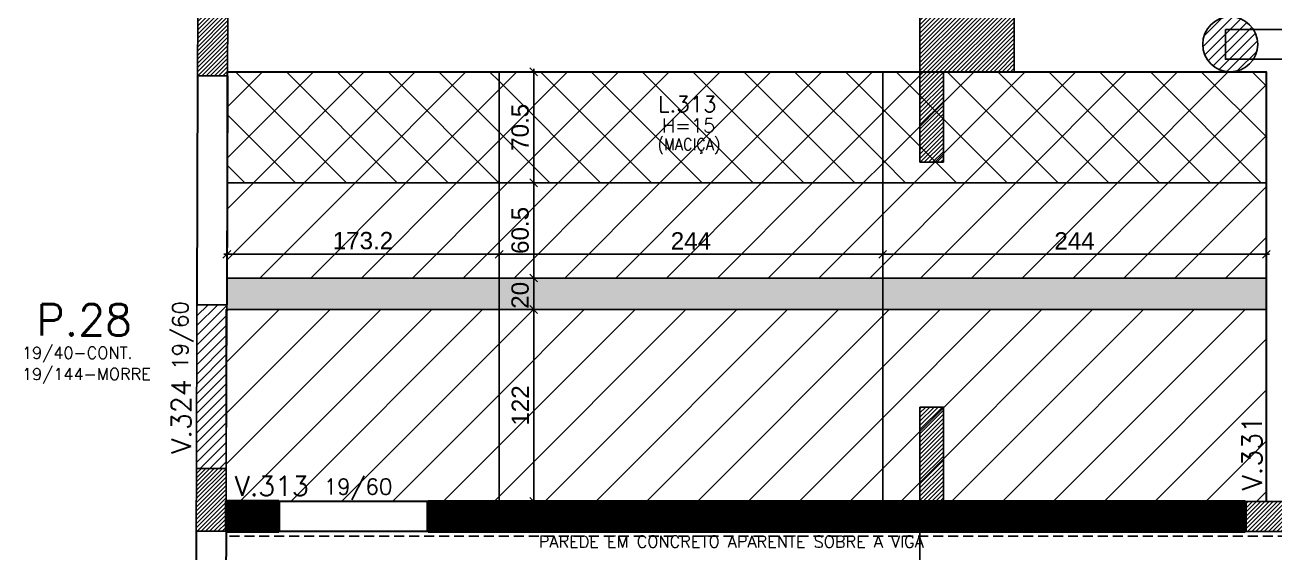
# Model space of a CAD drawing. Extents: x 534 to 8035, y 2354 to 7562.
# Drawn here: x 2622 to 3417, y 5280 to 5615 of the extents above; entities that cross this region are included whole.
import ezdxf

# ---------------------------------------------------------------- set-up
doc = ezdxf.new("R2010")
doc.units = 0
doc.linetypes.add('HIDDEN', pattern=[9.525, 6.35, -3.175])
doc.layers.get('0').update_dxf_attribs({"color": 9, "linetype": 'CONTINUOUS'})
doc.layers.get('DEFPOINTS').update_dxf_attribs({"linetype": 'CONTINUOUS'})
for name, color, linetype in [('___HIDRAULICA', 30, 'CONTINUOUS'), ('CORTE-FORMA', 1, 'CONTINUOUS'), ('ESTRUTURA METALICA', 80, 'HIDDEN'), ('FO-HACHURA_PILAR-CONT', 252, 'CONTINUOUS'), ('FO-HACHURA_PILAR-MORRE', 252, 'CONTINUOUS'), ('FO-TEXTO-LAJES', 152, 'CONTINUOUS'), ('FO-TEXTO-VIGAS', 3, 'CONTINUOUS'), ('P-C', 1, 'CONTINUOUS'), ('P-M', 7, 'CONTINUOUS'), ('P-N', 5, 'CONTINUOUS'), ('Painéis', 200, 'CONTINUOUS'), ('PAREDE', 191, 'CONTINUOUS'), ('Reaproveitamento', 251, 'CONTINUOUS'), ('TIRAS REESCORAMENTO', 252, 'CONTINUOUS')]:
    doc.layers.add(name, color=color, linetype=linetype)
doc.layers.add('FO-Textos dos pilares', color=3, linetype='CONTINUOUS', lineweight=20)
doc.layers.add('FO-Vigas', color=2, linetype='CONTINUOUS', lineweight=30)
doc.styles.add('ARIAL', font='arial.ttf')
doc.styles.add('ROMANS', font='romans.shx')
doc.dimstyles.new('COTA LAJE', dxfattribs={"dimtxt": 11, "dimasz": 5, "dimexe": 2, "dimexo": 3, "dimgap": 3, "dimtad": 3, "dimdec": 1, "dimzin": 12, "dimdsep": 46, "dimtxsty": 'ARIAL', "dimblk": 'OBLIQUE', "dimcen": 10, "dimdle": 2, "dimclrd": 5, "dimclre": 5, "dimclrt": 2, "dimadec": 0, "dimazin": 3, "dimtfac": 1, "dimtdec": 1, "dimtmove": 0, "dimatfit": 3, "dimldrblk": 'OBLIQUE', "dimfxl": 1, "dimlwd": -1, "dimlwe": -1, "dimarcsym": 1})
pattern_1 = [(45, (-8897.1667, 12460.0115), (-1.32582521, 1.32582521), [])]

# ---------------------------------------------------------------- blocks, each defined once
blk = doc.blocks.new('_Oblique')
at = {"color": 0, "linetype": 'ByBlock', "lineweight": -2}
blk.add_line((-0.5, -0.5), (0.5, 0.5), dxfattribs=at)
blk = doc.blocks.new('*D513')
at = {"layer": 'DEFPOINTS', "color": 0, "linetype": 'Continuous', "transparency": 16777216}
for p in [(2923.18, 5434.33), (2945.19, 5434.33), (2923.18, 5312.33)]:
    blk.add_point(p, dxfattribs=at)
at = {"layer": 'Painéis', "color": 5, "linetype": 'Continuous', "transparency": 16777216}
for p, q in [((2926.18, 5434.33), (2947.19, 5434.33)), ((2945.19, 5310.33), (2945.19, 5436.33)), ((2926.18, 5312.33), (2947.19, 5312.33))]:
    blk.add_line(p, q, dxfattribs=at)
at = {"layer": 'Painéis', "color": 5, "linetype": 'Continuous', "transparency": 16777216, "xscale": 5, "yscale": 5, "zscale": 5}
for p, rotation in [((2945.19, 5434.33), 90), ((2945.19, 5312.33), 270)]:
    blk.add_blockref('_Oblique', p, dxfattribs=dict(at, rotation=rotation))
at = {"layer": 'Painéis', "color": 2, "linetype": 'Continuous', "transparency": 16777216, "insert": (2936.67, 5373.33), "char_height": 11, "attachment_point": 5, "rotation": 90, "style": 'ARIAL'}
blk.add_mtext('122', dxfattribs=at)
blk = doc.blocks.new('*D514')
at = {"layer": 'DEFPOINTS', "color": 0, "linetype": 'Continuous', "transparency": 16777216}
for p in [(2923.18, 5514.83), (2945.19, 5514.83), (2923.18, 5454.33)]:
    blk.add_point(p, dxfattribs=at)
at = {"layer": 'Painéis', "color": 5, "linetype": 'Continuous', "transparency": 16777216}
for p, q in [((2926.18, 5514.83), (2947.19, 5514.83)), ((2945.19, 5452.33), (2945.19, 5516.83)), ((2926.18, 5454.33), (2947.19, 5454.33))]:
    blk.add_line(p, q, dxfattribs=at)
at = {"layer": 'Painéis', "color": 5, "linetype": 'Continuous', "transparency": 16777216, "xscale": 5, "yscale": 5, "zscale": 5}
for p, rotation in [((2945.19, 5514.83), 90), ((2945.19, 5454.33), 270)]:
    blk.add_blockref('_Oblique', p, dxfattribs=dict(at, rotation=rotation))
at = {"layer": 'Painéis', "color": 2, "linetype": 'Continuous', "transparency": 16777216, "insert": (2936.58, 5484.58), "char_height": 11, "attachment_point": 5, "rotation": 90, "style": 'ARIAL'}
blk.add_mtext('60.5', dxfattribs=at)
blk = doc.blocks.new('*D515')
at = {"layer": 'DEFPOINTS', "color": 0, "linetype": 'Continuous', "transparency": 16777216}
for p in [(2923.18, 5585.36), (2945.19, 5585.36), (2923.18, 5514.83)]:
    blk.add_point(p, dxfattribs=at)
at = {"layer": 'Painéis', "color": 5, "linetype": 'Continuous', "transparency": 16777216}
for p, q in [((2926.18, 5585.36), (2947.19, 5585.36)), ((2945.19, 5512.83), (2945.19, 5587.36)), ((2926.18, 5514.83), (2947.19, 5514.83))]:
    blk.add_line(p, q, dxfattribs=at)
at = {"layer": 'Painéis', "color": 5, "linetype": 'Continuous', "transparency": 16777216, "xscale": 5, "yscale": 5, "zscale": 5}
for p, rotation in [((2945.19, 5585.36), 90), ((2945.19, 5514.83), 270)]:
    blk.add_blockref('_Oblique', p, dxfattribs=dict(at, rotation=rotation))
at = {"layer": 'Painéis', "color": 2, "linetype": 'Continuous', "transparency": 16777216, "insert": (2936.58, 5550.09), "char_height": 11, "attachment_point": 5, "rotation": 90, "style": 'ARIAL'}
blk.add_mtext('70.5', dxfattribs=at)
blk = doc.blocks.new('*D516')
at = {"layer": 'DEFPOINTS', "color": 0, "linetype": 'Continuous', "transparency": 16777216}
for p in [(2923.18, 5454.33), (2945.19, 5454.33), (2923.18, 5434.33)]:
    blk.add_point(p, dxfattribs=at)
at = {"layer": 'Painéis', "color": 5, "linetype": 'Continuous', "transparency": 16777216}
for p, q in [((2926.18, 5454.33), (2947.19, 5454.33)), ((2945.19, 5432.33), (2945.19, 5456.33)), ((2926.18, 5434.33), (2947.19, 5434.33))]:
    blk.add_line(p, q, dxfattribs=at)
at = {"layer": 'Painéis', "color": 5, "linetype": 'Continuous', "transparency": 16777216, "xscale": 5, "yscale": 5, "zscale": 5}
for p, rotation in [((2945.19, 5454.33), 90), ((2945.19, 5434.33), 270)]:
    blk.add_blockref('_Oblique', p, dxfattribs=dict(at, rotation=rotation))
at = {"layer": 'Painéis', "color": 2, "linetype": 'Continuous', "transparency": 16777216, "insert": (2936.58, 5443.33), "char_height": 11, "attachment_point": 5, "rotation": 90, "style": 'ARIAL'}
blk.add_mtext('20', dxfattribs=at)
blk = doc.blocks.new('*D517')
at = {"layer": 'DEFPOINTS', "color": 0, "linetype": 'Continuous', "transparency": 16777216}
for p in [(2923.18, 5469.41), (2750.03, 5454.33), (2923.18, 5454.33)]:
    blk.add_point(p, dxfattribs=at)
at = {"layer": 'Painéis', "color": 5, "linetype": 'Continuous', "transparency": 16777216}
for p, q in [((2750.03, 5457.33), (2750.03, 5471.41)), ((2923.18, 5457.33), (2923.18, 5471.41)), ((2748.03, 5469.41), (2925.18, 5469.41))]:
    blk.add_line(p, q, dxfattribs=at)
at = {"layer": 'Painéis', "color": 5, "linetype": 'Continuous', "transparency": 16777216, "xscale": 5, "yscale": 5, "zscale": 5, "rotation": 180}
blk.add_blockref('_Oblique', (2750.03, 5469.41), dxfattribs=at)
at = {"layer": 'Painéis', "color": 5, "linetype": 'Continuous', "transparency": 16777216, "xscale": 5, "yscale": 5, "zscale": 5}
blk.add_blockref('_Oblique', (2923.18, 5469.41), dxfattribs=at)
at = {"layer": 'Painéis', "color": 2, "linetype": 'Continuous', "transparency": 16777216, "insert": (2836.6, 5478.03), "char_height": 11, "attachment_point": 5, "style": 'ARIAL'}
blk.add_mtext('173.2', dxfattribs=at)
blk = doc.blocks.new('*D518')
at = {"layer": 'DEFPOINTS', "color": 0, "linetype": 'Continuous', "transparency": 16777216}
for p in [(3167.18, 5469.41), (2923.18, 5454.33), (3167.18, 5454.33)]:
    blk.add_point(p, dxfattribs=at)
at = {"layer": 'Painéis', "color": 5, "linetype": 'Continuous', "transparency": 16777216}
for p, q in [((2923.18, 5457.33), (2923.18, 5471.41)), ((3167.18, 5457.33), (3167.18, 5471.41)), ((2921.18, 5469.41), (3169.18, 5469.41))]:
    blk.add_line(p, q, dxfattribs=at)
at = {"layer": 'Painéis', "color": 5, "linetype": 'Continuous', "transparency": 16777216, "xscale": 5, "yscale": 5, "zscale": 5, "rotation": 180}
blk.add_blockref('_Oblique', (2923.18, 5469.41), dxfattribs=at)
at = {"layer": 'Painéis', "color": 5, "linetype": 'Continuous', "transparency": 16777216, "xscale": 5, "yscale": 5, "zscale": 5}
blk.add_blockref('_Oblique', (3167.18, 5469.41), dxfattribs=at)
at = {"layer": 'Painéis', "color": 2, "linetype": 'Continuous', "transparency": 16777216, "insert": (3045.18, 5477.93), "char_height": 11, "attachment_point": 5, "style": 'ARIAL'}
blk.add_mtext('244', dxfattribs=at)
blk = doc.blocks.new('*D519')
at = {"layer": 'DEFPOINTS', "color": 0, "linetype": 'Continuous', "transparency": 16777216}
for p in [(3411.18, 5469.41), (3167.18, 5454.33), (3411.18, 5454.33)]:
    blk.add_point(p, dxfattribs=at)
at = {"layer": 'Painéis', "color": 5, "linetype": 'Continuous', "transparency": 16777216}
for p, q in [((3167.18, 5457.33), (3167.18, 5471.41)), ((3411.18, 5457.33), (3411.18, 5471.41)), ((3165.18, 5469.41), (3413.18, 5469.41))]:
    blk.add_line(p, q, dxfattribs=at)
at = {"layer": 'Painéis', "color": 5, "linetype": 'Continuous', "transparency": 16777216, "xscale": 5, "yscale": 5, "zscale": 5, "rotation": 180}
blk.add_blockref('_Oblique', (3167.18, 5469.41), dxfattribs=at)
at = {"layer": 'Painéis', "color": 5, "linetype": 'Continuous', "transparency": 16777216, "xscale": 5, "yscale": 5, "zscale": 5}
blk.add_blockref('_Oblique', (3411.18, 5469.41), dxfattribs=at)
at = {"layer": 'Painéis', "color": 2, "linetype": 'Continuous', "transparency": 16777216, "insert": (3289.18, 5477.93), "char_height": 11, "attachment_point": 5, "style": 'ARIAL'}
blk.add_mtext('244', dxfattribs=at)

msp = doc.modelspace()

# ---------------------------------------------------------------- hatches: boundary and pattern name
at = {"layer": 'CORTE-FORMA'}
h = msp.add_hatch(dxfattribs=at)
h.set_pattern_fill('ANSI31', color=70, scale=15)
h.set_pattern_definition(pattern_1)
h.paths.add_polyline_path([(3205.84, 5620.36), (3250.84, 5620.36), (3250.84, 5585.36), (3205.84, 5585.36), (3205.84, 5527.86), (3190.84, 5527.86), (3190.84, 5677.86), (3205.84, 5677.86)])
h = msp.add_hatch(dxfattribs=at)
h.set_pattern_fill('ANSI31', color=70, scale=15)
h.set_pattern_definition(pattern_1)
h.paths.add_polyline_path([(3250.84, 5312.33), (3205.84, 5312.33), (3205.84, 5372.33), (3190.84, 5372.33), (3190.84, 5293.33), (3250.84, 5293.33)])
at = {"layer": 'FO-HACHURA_PILAR-CONT'}
h = msp.add_hatch(dxfattribs=at)
h.set_pattern_fill('ANSI31', color=256, scale=15)
h.set_pattern_definition(pattern_1)
h.paths.add_polyline_path([(2750.54, 5622.86), (2750.42, 5582.86), (2731.42, 5582.86), (2731.54, 5622.86)])
h = msp.add_hatch(dxfattribs=at)
h.set_pattern_fill('ANSI31', color=256, scale=15)
h.set_pattern_definition(pattern_1)
h.paths.add_polyline_path([(2749.66, 5333.36), (2749.54, 5293.36), (2730.54, 5293.36), (2730.66, 5333.36)])
h = msp.add_hatch(dxfattribs=at)
h.set_pattern_fill('ANSI31', color=256, scale=15)
h.set_pattern_definition(pattern_1)
h.paths.add_polyline_path([(3397.68, 5293.33), (3397.68, 5312.33), (3437.68, 5312.33), (3437.68, 5293.33)])
at = {"layer": 'FO-HACHURA_PILAR-MORRE'}
h = msp.add_hatch(dxfattribs=at)
h.set_pattern_fill('ANSI31', color=256, scale=35)
h.set_pattern_definition([(45, (-9123.887, 12460.0115), (-3.0935922, 3.0935922), [])])
edge = h.paths.add_edge_path()
edge.add_arc((3388.18, 5602.86), 17.5, 0, 360)
h = msp.add_hatch(dxfattribs=at)
h.set_pattern_fill('ANSI31', color=256, scale=35)
h.set_pattern_definition([(45, (-9116.387, 12460.0115), (-3.0935922, 3.0935922), [])])
h.paths.add_polyline_path([(2730.66, 5333.36), (2749.66, 5333.36), (2749.98, 5437.36), (2730.98, 5437.36)])
at = {"layer": 'PAREDE', "linetype": 'Continuous', "lineweight": 50}
h = msp.add_hatch(dxfattribs=at)
h.set_pattern_fill('ANSI31', color=256, scale=15)
h.set_pattern_definition(pattern_1)
h.paths.add_polyline_path([(2783.04, 5312.33), (2749.6, 5312.33), (2749.54, 5293.33), (2783.04, 5293.33)])
h = msp.add_hatch(dxfattribs=at)
h.set_pattern_fill('ANSI31', color=256, scale=15)
h.set_pattern_definition(pattern_1)
h.paths.add_polyline_path([(3397.68, 5312.33), (3397.68, 5293.33), (2878.04, 5293.33), (2878.04, 5312.33)])
at = {"layer": 'Reaproveitamento', "linetype": 'ByBlock'}
h = msp.add_hatch(dxfattribs=at)
h.set_pattern_fill('ANSI37', color=256, scale=7.2)
h.paths.add_polyline_path([(2750.21, 5514.83), (2923.18, 5514.83), (2923.18, 5585.36), (2750.32, 5585.36)])
h = msp.add_hatch(dxfattribs=at)
h.set_pattern_fill('ANSI37', color=256, scale=7.2)
h.paths.add_polyline_path([(2923.18, 5514.83), (3167.18, 5514.83), (3167.18, 5585.36), (2923.18, 5585.36)])
h = msp.add_hatch(dxfattribs=at)
h.set_pattern_fill('ANSI37', color=256, scale=7.2)
h.paths.add_polyline_path([(3167.18, 5514.83), (3411.18, 5514.83), (3411.18, 5585.36), (3167.18, 5585.36)])
at = {"layer": 'Reaproveitamento', "linetype": 'Continuous'}
h = msp.add_hatch(dxfattribs=at)
h.set_pattern_fill('ANSI31', color=256, scale=7.2)
h.paths.add_polyline_path([(2750.03, 5454.33), (2923.18, 5454.33), (2923.18, 5514.83), (2750.21, 5514.83)])
h = msp.add_hatch(dxfattribs=at)
h.set_pattern_fill('ANSI31', color=256, scale=7.2)
h.paths.add_polyline_path([(2923.18, 5454.33), (3167.18, 5454.33), (3167.18, 5514.83), (2923.18, 5514.83)])
h = msp.add_hatch(dxfattribs=at)
h.set_pattern_fill('ANSI31', color=256, scale=7.2)
h.paths.add_polyline_path([(3167.18, 5454.33), (3411.18, 5454.33), (3411.18, 5514.83), (3167.18, 5514.83)])
h = msp.add_hatch(dxfattribs=at)
h.set_pattern_fill('ANSI31', color=256, scale=7.2)
h.paths.add_polyline_path([(2923.18, 5434.33), (2749.6, 5434.33), (2749.6, 5312.33), (2923.18, 5312.33)])
h = msp.add_hatch(dxfattribs=at)
h.set_pattern_fill('ANSI31', color=256, scale=7.2)
h.paths.add_polyline_path([(2923.18, 5312.33), (3167.18, 5312.33), (3167.18, 5434.33), (2923.18, 5434.33)])
h = msp.add_hatch(dxfattribs=at)
h.set_pattern_fill('ANSI31', color=256, scale=7.2)
h.paths.add_polyline_path([(3167.18, 5312.33), (3411.18, 5312.33), (3411.18, 5434.33), (3167.18, 5434.33)])
at = {"layer": 'TIRAS REESCORAMENTO', "linetype": 'Continuous'}
for points in [[(2923.18, 5454.33), (2749.97, 5454.33), (2749.97, 5434.33), (2923.18, 5434.33)], [(2923.18, 5434.33), (3167.18, 5434.33), (3167.18, 5454.33), (2923.18, 5454.33)], [(3167.18, 5434.33), (3411.18, 5434.33), (3411.18, 5454.33), (3167.18, 5454.33)]]:
    msp.add_hatch(color=256, dxfattribs=at).paths.add_polyline_path(points)

# ---------------------------------------------------------------- linework, layer by layer
at = {"layer": '___HIDRAULICA'}
msp.add_line((3411.18, 5446.36), (3411.18, 5466.36), dxfattribs=at)
at = {"layer": 'CORTE-FORMA'}
for p, q in [((3190.84, 5527.86), (3190.84, 5677.86)), ((3250.84, 5585.36), (3250.84, 5620.36)), ((3205.84, 5527.86), (3205.84, 5585.36)), ((3250.84, 5585.36), (3205.84, 5585.36)), ((3190.84, 5293.33), (3190.84, 5372.33)), ((3205.84, 5312.33), (3205.84, 5372.33)), ((3250.84, 5312.33), (3205.84, 5312.33)), ((3250.84, 5293.33), (3250.84, 5312.33)), ((3250.84, 5293.33), (3190.84, 5293.33))]:
    msp.add_line(p, q, dxfattribs=at)
at = {"layer": 'CORTE-FORMA', "color": 70}
for p, q in [((3190.84, 5527.86), (3205.84, 5527.86)), ((3205.84, 5372.33), (3190.84, 5372.33))]:
    msp.add_line(p, q, dxfattribs=at)
at = {"layer": 'CORTE-FORMA', "color": 8}
msp.add_line((3190.84, 5293.33), (3190.84, 5094.35), dxfattribs=at)
at = {"layer": 'ESTRUTURA METALICA', "linetype": 'HIDDEN'}
msp.add_line((4739.18, 5290.36), (2749.53, 5290.36), dxfattribs=at)
at = {"layer": 'FO-Vigas'}
for p, q in [((2731.42, 5582.86), (2730.98, 5437.36)), ((2750.42, 5582.86), (2749.98, 5437.36)), ((2750.43, 5585.36), (3388.18, 5585.36)), ((3388.18, 5585.36), (3411.18, 5585.36)), ((3411.18, 5312.33), (3411.18, 5585.36)), ((3397.68, 5312.33), (2749.6, 5312.33)), ((2730.54, 5293.36), (2729.61, 4986.36)), ((2749.54, 5293.36), (2748.61, 4986.36)), ((3397.68, 5293.33), (2749.54, 5293.33))]:
    msp.add_line(p, q, dxfattribs=at)
at = {"layer": 'P-C'}
for p, q in [((2731.54, 5622.86), (2731.42, 5582.86)), ((2750.54, 5622.86), (2750.42, 5582.86)), ((2731.42, 5582.86), (2750.42, 5582.86)), ((2730.66, 5333.36), (2730.54, 5293.36)), ((2730.66, 5333.36), (2749.66, 5333.36)), ((2749.66, 5333.36), (2749.54, 5293.36)), ((2730.54, 5293.36), (2749.54, 5293.36))]:
    msp.add_line(p, q, dxfattribs=at)
msp.add_lwpolyline([(3397.68, 5293.33), (3397.68, 5312.33), (3437.68, 5312.33), (3437.68, 5293.33)], close=True, dxfattribs=at)
at = {"layer": 'P-M'}
for p, q in [((2730.98, 5437.36), (2730.66, 5333.36)), ((2730.98, 5437.36), (2749.98, 5437.36)), ((2749.98, 5437.36), (2749.66, 5333.36))]:
    msp.add_line(p, q, dxfattribs=at)
msp.add_circle((3388.18, 5602.86), 17.5, dxfattribs=at)
at = {"layer": 'P-N'}
msp.add_line((2749.76, 5387.36), (2749.82, 5387.36), dxfattribs=at)
msp.add_lwpolyline([(3385.18, 5612.36), (3385.18, 5602.86), (3385.18, 5593.36), (3405.18, 5593.36), (3425.18, 5593.36), (3425.18, 5602.86), (3425.18, 5612.36), (3405.18, 5612.36), (3385.18, 5612.36)], close=True, dxfattribs=at)
at = {"layer": 'Painéis', "linetype": 'Continuous'}
for points in [[(2750.21, 5514.83), (2923.18, 5514.83), (2923.18, 5585.36), (2750.32, 5585.36)], [(2923.18, 5514.83), (3167.18, 5514.83), (3167.18, 5585.36), (2923.18, 5585.36)], [(3167.18, 5514.83), (3411.18, 5514.83), (3411.18, 5585.36), (3167.18, 5585.36)], [(2750.03, 5454.33), (2923.18, 5454.33), (2923.18, 5514.83), (2750.21, 5514.83)], [(2923.18, 5454.33), (3167.18, 5454.33), (3167.18, 5514.83), (2923.18, 5514.83)], [(3167.18, 5454.33), (3411.18, 5454.33), (3411.18, 5514.83), (3167.18, 5514.83)], [(2923.18, 5454.33), (2749.97, 5454.33), (2749.97, 5434.33), (2923.18, 5434.33)], [(2923.18, 5434.33), (3167.18, 5434.33), (3167.18, 5454.33), (2923.18, 5454.33)], [(3167.18, 5434.33), (3411.18, 5434.33), (3411.18, 5454.33), (3167.18, 5454.33)], [(2923.18, 5434.33), (2749.6, 5434.33), (2749.6, 5312.33), (2923.18, 5312.33)], [(2923.18, 5312.33), (3167.18, 5312.33), (3167.18, 5434.33), (2923.18, 5434.33)], [(3167.18, 5312.33), (3411.18, 5312.33), (3411.18, 5434.33), (3167.18, 5434.33)]]:
    msp.add_lwpolyline(points, close=True, dxfattribs=at)
at = {"layer": 'PAREDE', "color": 50, "linetype": 'Continuous', "lineweight": 50}
for p, q in [((2749.6, 5312.33), (2749.54, 5293.33)), ((2783.04, 5312.33), (2749.6, 5312.33)), ((2783.04, 5293.33), (2783.04, 5312.33)), ((2878.04, 5293.33), (2878.04, 5312.33)), ((2878.04, 5312.33), (3397.68, 5312.33)), ((3397.68, 5312.33), (3397.68, 5293.33)), ((2783.04, 5293.33), (2749.54, 5293.33)), ((3397.68, 5293.33), (2878.04, 5293.33))]:
    msp.add_line(p, q, dxfattribs=at)

# ---------------------------------------------------------------- texts
at = {"layer": 'FO-TEXTO-LAJES', "style": 'ROMANS'}
msp.add_text('L.313', height=10, dxfattribs=at).set_placement((3024.27, 5559.82))
at = {"layer": 'FO-TEXTO-LAJES', "color": 3, "style": 'ROMANS'}
msp.add_text('H=15', height=9, dxfattribs=at).set_placement((3026.7, 5546.74))
at = {"layer": 'FO-TEXTO-LAJES', "color": 4, "style": 'ROMANS', "width": 0.9}
msp.add_text('(MACIÇA)', height=7.5, dxfattribs=at).set_placement((3023.95, 5535.52))
at = {"layer": 'FO-TEXTO-VIGAS', "style": 'ROMANS'}
msp.add_text('19/60', height=10, rotation=90, dxfattribs=at).set_placement((2725.38, 5395.96))
at = {"layer": 'FO-TEXTO-VIGAS', "color": 1, "style": 'ROMANS'}
for s, p in [('V.324', (2727.21, 5342.73)), ('V.331', (3408.33, 5319.45))]:
    msp.add_text(s, height=12.5, rotation=90, dxfattribs=at).set_placement(p)
msp.add_text('V.313', height=12.5, dxfattribs=at).set_placement((2755, 5315.89))
at = {"layer": 'FO-TEXTO-VIGAS', "style": 'ROMANS'}
for s, height, p in [('19/60', 10, (2811.61, 5316.71)), ('PAREDE EM CONCRETO APARENTE SOBRE A VIGA', 7.5, (2948.38, 5283.01))]:
    msp.add_text(s, height=height, dxfattribs=at).set_placement(p)
at = {"layer": 'FO-Textos dos pilares', "color": 1, "style": 'ROMANS'}
msp.add_text('P.28', height=20, dxfattribs=at).set_placement((2628.86, 5417.74))
at = {"layer": 'FO-Textos dos pilares', "color": 4, "style": 'ROMANS'}
for s, p in [('19/40-CONT.', (2619.71, 5403.05)), ('19/144-MORRE', (2619.71, 5389.55))]:
    msp.add_text(s, height=7.5, dxfattribs=at).set_placement(p)

# ---------------------------------------------------------------- dimensions: what is measured, and where the dimension line sits
at = {"layer": 'Painéis', "linetype": 'Continuous'}
for base, p1, p2, picture, middle in [((2945.19, 5585.36), (2923.18, 5514.83), (2923.18, 5585.36), '*D515', (2936.58, 5550.09)), ((2945.19, 5514.83), (2923.18, 5454.33), (2923.18, 5514.83), '*D514', (2936.58, 5484.58)), ((2945.19, 5434.33), (2923.18, 5312.33), (2923.18, 5434.33), '*D513', (2936.67, 5373.33))]:
    dim = msp.add_linear_dim(base=base, p1=p1, p2=p2, angle=90, dimstyle='COTA LAJE', dxfattribs=at)
    dim.commit()
    dim.dimension.update_dxf_attribs({"geometry": picture, "text_midpoint": middle})
for base, p1, p2, picture, middle in [((2923.1811, 5469.4071), (2750.0276, 5454.3263), (2923.1811, 5454.3263), '*D517', (2836.6044, 5478.0271)), ((3167.18, 5469.41), (2923.18, 5454.33), (3167.18, 5454.33), '*D518', (3045.18, 5477.93)), ((3411.18, 5469.41), (3167.18, 5454.33), (3411.18, 5454.33), '*D519', (3289.18, 5477.93))]:
    dim = msp.add_linear_dim(base=base, p1=p1, p2=p2, dimstyle='COTA LAJE', dxfattribs=at)
    dim.commit()
    dim.dimension.update_dxf_attribs({"geometry": picture, "text_midpoint": middle})
dim = msp.add_linear_dim(base=(2945.19, 5454.33), p1=(2923.18, 5434.33), p2=(2923.18, 5454.33), angle=90, dimstyle='COTA LAJE', dxfattribs=at)
dim.commit()
dim.dimension.update_dxf_attribs({"geometry": '*D516', "text_midpoint": (2945.19, 5443.33), "dimtype": 160})

doc.saveas('drawing.dxf')
